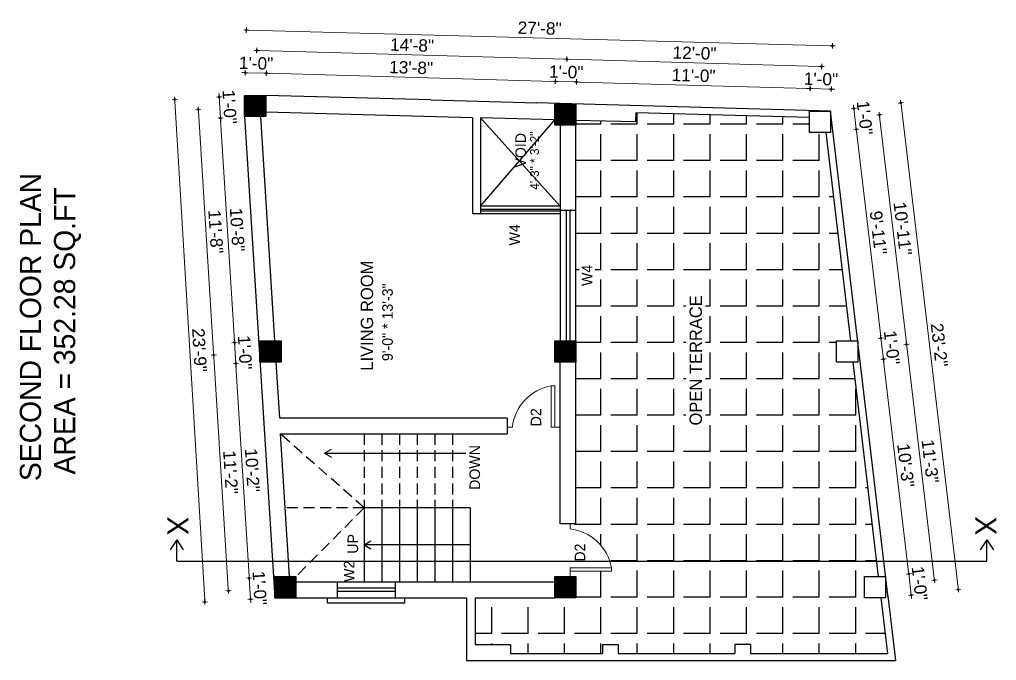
# Model space of a CAD drawing. Header units: inches. Extents: x 10143 to 33197, y -150 to 3760.
# Drawn here: x 25721 to 26275, y 2779 to 3142 of the extents above; entities that cross this region are included whole.
import ezdxf
from ezdxf.enums import TextEntityAlignment as Align

# ---------------------------------------------------------------- set-up
doc = ezdxf.new("R2010")
doc.units = ezdxf.units.IN
doc.header["$LTSCALE"] = 0.5
doc.header["$MEASUREMENT"] = 0
doc.header["$PDMODE"] = 66
doc.linetypes.add('DASHED2', pattern=[0.375, 0.25, -0.125])
for name, color, linetype, lineweight in [('0.13', 2, 'Continuous', 13), ('DW TEXT', 92, 'Continuous', 15), ('ELEVATION', 85, 'Continuous', 9), ('hatch', 9, 'Continuous', 0), ('Toilet', 7, 'Continuous', 25)]:
    doc.layers.add(name, color=color, linetype=linetype, lineweight=lineweight)
doc.styles.add('CEN', font='GOTHIC.TTF')
doc.styles.get("Standard").update_dxf_attribs({"font": 'arial.ttf'})
doc.dimstyles.new('S8', dxfattribs={"dimtxt": 5, "dimasz": 1, "dimexe": 6, "dimexo": 18, "dimgap": 1.9375, "dimtad": 1, "dimdec": 0, "dimzin": 3, "dimdsep": 46, "dimlunit": 4, "dimtxsty": 'Standard', "dimblk": 'dot 2', "dimcen": 12, "dimse1": 1, "dimse2": 1, "dimclrd": 1, "dimclre": 1, "dimclrt": 256, "dimadec": 0, "dimazin": 0, "dimtfac": 0.75, "dimtdec": 0, "dimtix": 1, "dimtmove": 1, "dimatfit": 3, "dimldrblk": 'DOT', "dimfxl": 1, "dimtolj": 1, "dimtzin": 0, "dimlwd": 9, "dimlwe": 9, "dimarcsym": 0})
pattern_1 = [(135, (27741.97862, -19852.14935), (-0.08838834765, -0.08838834765), [])]

# ---------------------------------------------------------------- blocks, each defined once
blk = doc.blocks.new('dot1')
at = {"layer": 'hatch'}
h = blk.add_hatch(color=256, dxfattribs=at)
edge = h.paths.add_edge_path()
edge.add_arc((0, 0), 1, 0, 360)
for p, q in [((3, 0), (-3, 0)), ((0, 3), (0, -3))]:
    blk.add_line(p, q, dxfattribs=at)
blk.add_circle((0, 0), 1, dxfattribs=at)
blk = doc.blocks.new('dot 2')
at = {"layer": 'hatch', "xscale": 0.5, "yscale": 0.5, "zscale": 0.5}
blk.add_blockref('dot1', (0, 0), dxfattribs=at)
blk = doc.blocks.new('*D1884')
at = {"layer": 'Defpoints', "color": 0, "transparency": 16777216}
for p in [(26212.06, 2826.37), (26225.18, 2827.92), (26213.48, 2814.37)]:
    blk.add_point(p, dxfattribs=at)
at = {"layer": 'Toilet', "color": 1, "lineweight": 9, "transparency": 16777216}
for p, q in [((26225.06, 2828.91), (26224.94, 2829.91)), ((26226.59, 2815.92), (26225.18, 2827.92)), ((26226.71, 2814.93), (26226.83, 2813.93))]:
    blk.add_line(p, q, dxfattribs=at)
for p, rotation in [((26225.18, 2827.92), 276.7273510482261), ((26226.59, 2815.92), 96.72735104822614)]:
    blk.add_blockref('dot 2', p, dxfattribs=dict(at, rotation=rotation))
at = {"layer": 'Toilet', "transparency": 16777216, "insert": (26231.36, 2822.57), "char_height": 7, "attachment_point": 5, "rotation": 276.7274}
blk.add_mtext('\\A1;1\'-0"', dxfattribs=at)
blk = doc.blocks.new('_Dot')
at = {"color": 0, "linetype": 'ByBlock', "lineweight": -2}
blk.add_line((-0.5, 0), (-1, 0), dxfattribs=at)
at = {"color": 0, "linetype": 'ByBlock', "const_width": 0.5}
blk.add_lwpolyline([(-0.25, 0, 1), (0.25, 0, 1)], format="xyb", close=True, dxfattribs=at)
blk = doc.blocks.new('*D1885')
at = {"layer": 'Defpoints', "color": 0, "transparency": 16777216}
for p in [(26196.3, 2947.99), (26210.81, 2949.71), (26212.06, 2826.37)]:
    blk.add_point(p, dxfattribs=at)
at = {"layer": 'Toilet', "color": 1, "lineweight": 9, "transparency": 16777216}
blk.add_line((26225.06, 2828.91), (26210.93, 2948.71), dxfattribs=at)
for p, rotation in [((26210.81, 2949.71), 96.72735104825152), ((26225.18, 2827.92), 276.7273510482515)]:
    blk.add_blockref('dot 2', p, dxfattribs=dict(at, rotation=rotation))
at = {"layer": 'Toilet', "transparency": 16777216, "insert": (26223.47, 2889.46), "char_height": 7, "attachment_point": 5, "rotation": 276.7274}
blk.add_mtext('\\A1;10\'-3"', dxfattribs=at)
blk = doc.blocks.new('*D1886')
at = {"layer": 'Defpoints', "color": 0, "transparency": 16777216}
for p in [(26196.3, 2959.99), (26209.41, 2961.54), (26196.3, 2947.99)]:
    blk.add_point(p, dxfattribs=at)
at = {"layer": 'Toilet', "color": 1, "lineweight": 9, "transparency": 16777216}
for p, q in [((26209.3, 2962.53), (26209.18, 2963.53)), ((26210.81, 2949.71), (26209.41, 2961.54)), ((26210.93, 2948.71), (26211.04, 2947.72))]:
    blk.add_line(p, q, dxfattribs=at)
for p, rotation in [((26209.41, 2961.54), 276.7273510482515), ((26210.81, 2949.71), 96.72735104825152)]:
    blk.add_blockref('dot 2', p, dxfattribs=dict(at, rotation=rotation))
at = {"layer": 'Toilet', "transparency": 16777216, "insert": (26215.59, 2956.27), "char_height": 7, "attachment_point": 5, "rotation": 276.7274}
blk.add_mtext('\\A1;1\'-0"', dxfattribs=at)
blk = doc.blocks.new('*D1887')
at = {"layer": 'Defpoints', "color": 0, "transparency": 16777216}
for p in [(26180.93, 3078.27), (26195.44, 3079.98), (26196.3, 2959.99)]:
    blk.add_point(p, dxfattribs=at)
at = {"layer": 'Toilet', "color": 1, "lineweight": 9, "transparency": 16777216}
blk.add_line((26209.3, 2962.53), (26195.56, 3078.99), dxfattribs=at)
for p, rotation in [((26195.44, 3079.98), 96.72735104825152), ((26209.41, 2961.54), 276.7273510482515)]:
    blk.add_blockref('dot 2', p, dxfattribs=dict(at, rotation=rotation))
at = {"layer": 'Toilet', "transparency": 16777216, "insert": (26207.9, 3021.41), "char_height": 7, "attachment_point": 5, "rotation": 276.7274}
blk.add_mtext('\\A1;9\'-11"', dxfattribs=at)
blk = doc.blocks.new('*D1888')
at = {"layer": 'Defpoints', "color": 0, "transparency": 16777216}
for p in [(26180.93, 3090.27), (26194.05, 3091.82), (26180.93, 3078.27)]:
    blk.add_point(p, dxfattribs=at)
at = {"layer": 'Toilet', "color": 1, "lineweight": 9, "transparency": 16777216}
for p, q in [((26193.93, 3092.81), (26193.81, 3093.81)), ((26195.44, 3079.98), (26194.05, 3091.82)), ((26195.56, 3078.99), (26195.68, 3078))]:
    blk.add_line(p, q, dxfattribs=at)
for p, rotation in [((26194.05, 3091.82), 276.7273510482515), ((26195.44, 3079.98), 96.72735104825152)]:
    blk.add_blockref('dot 2', p, dxfattribs=dict(at, rotation=rotation))
at = {"layer": 'Toilet', "transparency": 16777216, "insert": (26200.22, 3086.55), "char_height": 7, "attachment_point": 5, "rotation": 276.7274}
blk.add_mtext('\\A1;1\'-0"', dxfattribs=at)
blk = doc.blocks.new('*D1889')
at = {"layer": 'Defpoints', "color": 0, "transparency": 16777216}
for p in [(26174.93, 3084.27), (26223.94, 2957.96), (26190.3, 2953.99)]:
    blk.add_point(p, dxfattribs=at)
at = {"layer": 'Toilet', "color": 1, "lineweight": 9, "transparency": 16777216}
blk.add_line((26208.69, 3087.25), (26223.83, 2958.96), dxfattribs=at)
for p, rotation in [((26208.58, 3088.24), 96.72735104822675), ((26223.94, 2957.96), 276.7273510482268)]:
    blk.add_blockref('dot 2', p, dxfattribs=dict(at, rotation=rotation))
at = {"layer": 'Toilet', "transparency": 16777216, "insert": (26221.73, 3023.75), "char_height": 7, "attachment_point": 5, "rotation": 276.7274}
blk.add_mtext('\\A1;10\'-11"', dxfattribs=at)
blk = doc.blocks.new('*D1890')
at = {"layer": 'Defpoints', "color": 0, "transparency": 16777216}
for p in [(26190.3, 2953.99), (26239.7, 2824.34), (26206.06, 2820.37)]:
    blk.add_point(p, dxfattribs=at)
at = {"layer": 'Toilet', "color": 1, "lineweight": 9, "transparency": 16777216}
blk.add_line((26224.06, 2956.97), (26239.59, 2825.33), dxfattribs=at)
for p, rotation in [((26223.94, 2957.96), 96.72735104825156), ((26239.7, 2824.34), 276.7273510482516)]:
    blk.add_blockref('dot 2', p, dxfattribs=dict(at, rotation=rotation))
at = {"layer": 'Toilet', "transparency": 16777216, "insert": (26237.3, 2891.8), "char_height": 7, "attachment_point": 5, "rotation": 276.7274}
blk.add_mtext('\\A1;11\'-3"', dxfattribs=at)
blk = doc.blocks.new('*D1891')
at = {"layer": 'Defpoints', "color": 0, "transparency": 16777216}
for p in [(26220.73, 3094.97), (26180.93, 3090.27), (26213.48, 2814.37)]:
    blk.add_point(p, dxfattribs=at)
at = {"layer": 'Toilet', "color": 1, "lineweight": 9, "transparency": 16777216}
blk.add_line((26253.16, 2820.06), (26220.85, 3093.97), dxfattribs=at)
for p, rotation in [((26220.73, 3094.97), 96.72735104822614), ((26253.27, 2819.07), 276.7273510482261)]:
    blk.add_blockref('dot 2', p, dxfattribs=dict(at, rotation=rotation))
at = {"layer": 'Toilet', "transparency": 16777216, "insert": (26242.48, 2957.66), "char_height": 7, "attachment_point": 5, "rotation": 276.7274}
blk.add_mtext('\\A1;23\'-2"', dxfattribs=at)
blk = doc.blocks.new('*D1892')
at = {"layer": 'Defpoints', "color": 0, "transparency": 16777216}
for p in [(26031.45, 3119.7), (26030.57, 3088.32), (26174.93, 3084.27)]:
    blk.add_point(p, dxfattribs=at)
at = {"layer": 'Toilet', "color": 1, "lineweight": 9, "transparency": 16777216}
blk.add_line((26174.81, 3115.68), (26032.45, 3119.67), dxfattribs=at)
for p, rotation in [((26031.45, 3119.7), 178.3940478382747), ((26175.81, 3115.65), 358.3940478382747)]:
    blk.add_blockref('dot 2', p, dxfattribs=dict(at, rotation=rotation))
at = {"layer": 'Toilet', "transparency": 16777216, "insert": (26103.79, 3123.19), "char_height": 7, "attachment_point": 5, "rotation": 358.394}
blk.add_mtext('\\A1;12\'-0"', dxfattribs=at)
blk = doc.blocks.new('*D1893')
at = {"layer": 'Defpoints', "color": 0, "transparency": 16777216}
for p in [(25855.72, 3124.63), (25854.84, 3093.25), (26030.57, 3088.32)]:
    blk.add_point(p, dxfattribs=at)
at = {"layer": 'Toilet', "color": 1, "lineweight": 9, "transparency": 16777216}
blk.add_line((26030.45, 3119.73), (25856.72, 3124.6), dxfattribs=at)
for p, rotation in [((25855.72, 3124.63), 178.3940478382136), ((26031.45, 3119.7), 358.3940478382136)]:
    blk.add_blockref('dot 2', p, dxfattribs=dict(at, rotation=rotation))
at = {"layer": 'Toilet', "transparency": 16777216, "insert": (25943.74, 3127.67), "char_height": 7, "attachment_point": 5, "rotation": 358.394}
blk.add_mtext('\\A1;14\'-8"', dxfattribs=at)
blk = doc.blocks.new('*D1810')
at = {"layer": 'Defpoints', "color": 0, "transparency": 16777216}
for p in [(26169.28, 3103.12), (26168.93, 3090.61), (26180.93, 3090.27)]:
    blk.add_point(p, dxfattribs=at)
at = {"layer": 'Toilet', "color": 1, "lineweight": 9, "transparency": 16777216}
for p, q in [((26168.28, 3103.15), (26167.28, 3103.18)), ((26181.28, 3102.78), (26169.28, 3103.12)), ((26182.28, 3102.75), (26183.28, 3102.73))]:
    blk.add_line(p, q, dxfattribs=at)
for p, rotation in [((26169.28, 3103.12), 358.3940478382726), ((26181.28, 3102.78), 178.3940478382726)]:
    blk.add_blockref('dot 2', p, dxfattribs=dict(at, rotation=rotation))
at = {"layer": 'Toilet', "transparency": 16777216, "insert": (26175.44, 3108.46), "char_height": 7, "attachment_point": 5, "rotation": 358.394}
blk.add_mtext('\\A1;1\'-0"', dxfattribs=at)
blk = doc.blocks.new('*D1894')
at = {"layer": 'Defpoints', "color": 0, "transparency": 16777216}
for p in [(26036.92, 3106.83), (26036.57, 3094.32), (26168.93, 3090.61)]:
    blk.add_point(p, dxfattribs=at)
at = {"layer": 'Toilet', "color": 1, "lineweight": 9, "transparency": 16777216}
blk.add_line((26168.28, 3103.15), (26037.92, 3106.8), dxfattribs=at)
for p, rotation in [((26036.92, 3106.83), 178.3940478382136), ((26169.28, 3103.12), 358.3940478382136)]:
    blk.add_blockref('dot 2', p, dxfattribs=dict(at, rotation=rotation))
at = {"layer": 'Toilet', "transparency": 16777216, "insert": (26103.26, 3110.48), "char_height": 7, "attachment_point": 5, "rotation": 358.394}
blk.add_mtext('\\A1;11\'-0"', dxfattribs=at)
blk = doc.blocks.new('*D1895')
at = {"layer": 'Defpoints', "color": 0, "transparency": 16777216}
for p in [(26024.93, 3107.17), (26024.57, 3094.32), (26036.57, 3094.32)]:
    blk.add_point(p, dxfattribs=at)
at = {"layer": 'Toilet', "color": 1, "lineweight": 9, "transparency": 16777216}
for p, q in [((26023.93, 3107.19), (26022.93, 3107.22)), ((26036.92, 3106.83), (26024.93, 3107.17)), ((26037.92, 3106.8), (26038.92, 3106.77))]:
    blk.add_line(p, q, dxfattribs=at)
for p, rotation in [((26024.93, 3107.17), 358.3940478382136), ((26036.92, 3106.83), 178.3940478382136)]:
    blk.add_blockref('dot 2', p, dxfattribs=dict(at, rotation=rotation))
at = {"layer": 'Toilet', "transparency": 16777216, "insert": (26031.08, 3112.51), "char_height": 7, "attachment_point": 5, "rotation": 358.394}
blk.add_mtext('\\A1;1\'-0"', dxfattribs=at)
blk = doc.blocks.new('*D1896')
at = {"layer": 'Defpoints', "color": 0, "transparency": 16777216}
for p in [(25861.19, 3111.76), (25860.84, 3099.25), (26024.57, 3094.32)]:
    blk.add_point(p, dxfattribs=at)
at = {"layer": 'Toilet', "color": 1, "lineweight": 9, "transparency": 16777216}
blk.add_line((26023.93, 3107.19), (25862.19, 3111.73), dxfattribs=at)
for p, rotation in [((25861.19, 3111.76), 178.3940478382136), ((26024.93, 3107.17), 358.3940478382136)]:
    blk.add_blockref('dot 2', p, dxfattribs=dict(at, rotation=rotation))
at = {"layer": 'Toilet', "transparency": 16777216, "insert": (25943.21, 3114.97), "char_height": 7, "attachment_point": 5, "rotation": 358.394}
blk.add_mtext('\\A1;13\'-8"', dxfattribs=at)
blk = doc.blocks.new('*D1897')
at = {"layer": 'Defpoints', "color": 0, "transparency": 16777216}
for p in [(25849.2, 3112.09), (25848.84, 3099.25), (25860.84, 3099.25)]:
    blk.add_point(p, dxfattribs=at)
at = {"layer": 'Toilet', "color": 1, "lineweight": 9, "transparency": 16777216}
for p, q in [((25848.2, 3112.12), (25847.2, 3112.15)), ((25861.19, 3111.76), (25849.2, 3112.09)), ((25862.19, 3111.73), (25863.19, 3111.7))]:
    blk.add_line(p, q, dxfattribs=at)
for p, rotation in [((25849.2, 3112.09), 358.3940478382136), ((25861.19, 3111.76), 178.3940478382136)]:
    blk.add_blockref('dot 2', p, dxfattribs=dict(at, rotation=rotation))
at = {"layer": 'Toilet', "transparency": 16777216, "insert": (25855.35, 3117.43), "char_height": 7, "attachment_point": 5, "rotation": 358.394}
blk.add_mtext('\\A1;1\'-0"', dxfattribs=at)
blk = doc.blocks.new('*D1898')
at = {"layer": 'Defpoints', "color": 0, "transparency": 16777216}
for p in [(25849.84, 3136.27), (25848.84, 3099.25), (26180.93, 3090.27)]:
    blk.add_point(p, dxfattribs=at)
at = {"layer": 'Toilet', "color": 1, "lineweight": 9, "transparency": 16777216}
blk.add_line((26180.93, 3127.32), (25850.84, 3136.24), dxfattribs=at)
for p, rotation in [((25849.84, 3136.27), 178.452048590756), ((26181.93, 3127.29), 358.452048590756)]:
    blk.add_blockref('dot 2', p, dxfattribs=dict(at, rotation=rotation))
at = {"layer": 'Toilet', "transparency": 16777216, "insert": (26016.03, 3137.29), "char_height": 7, "attachment_point": 5, "rotation": 358.452}
blk.add_mtext('\\A1;27\'-8"', dxfattribs=at)
blk = doc.blocks.new('*D1899')
at = {"layer": 'Defpoints', "color": 0, "transparency": 16777216}
for p in [(25851.49, 2825.52), (25865.14, 2826.37), (25865.89, 2814.37)]:
    blk.add_point(p, dxfattribs=at)
at = {"layer": 'Toilet', "color": 1, "lineweight": 9, "transparency": 16777216}
for p, q in [((25851.43, 2826.52), (25851.36, 2827.52)), ((25852.24, 2813.52), (25851.49, 2825.52)), ((25852.3, 2812.52), (25852.36, 2811.52))]:
    blk.add_line(p, q, dxfattribs=at)
for p, rotation in [((25851.49, 2825.52), 273.5758276059187), ((25852.24, 2813.52), 93.57582760591872)]:
    blk.add_blockref('dot 2', p, dxfattribs=dict(at, rotation=rotation))
at = {"layer": 'Toilet', "transparency": 16777216, "insert": (25857.36, 2819.86), "char_height": 7, "attachment_point": 5, "rotation": 273.5758}
blk.add_mtext('\\A1;1\'-0"', dxfattribs=at)
blk = doc.blocks.new('*D1900')
at = {"layer": 'Defpoints', "color": 0, "transparency": 16777216}
for p in [(25843.89, 2947.14), (25857.54, 2947.99), (25865.14, 2826.37)]:
    blk.add_point(p, dxfattribs=at)
at = {"layer": 'Toilet', "color": 1, "lineweight": 9, "transparency": 16777216}
blk.add_line((25851.43, 2826.52), (25843.95, 2946.14), dxfattribs=at)
for p, rotation in [((25843.89, 2947.14), 93.57582760592214), ((25851.49, 2825.52), 273.5758276059221)]:
    blk.add_blockref('dot 2', p, dxfattribs=dict(at, rotation=rotation))
at = {"layer": 'Toilet', "transparency": 16777216, "insert": (25853.19, 2886.67), "char_height": 7, "attachment_point": 5, "rotation": 273.5758}
blk.add_mtext('\\A1;10\'-2"', dxfattribs=at)
blk = doc.blocks.new('*D1901')
at = {"layer": 'Defpoints', "color": 0, "transparency": 16777216}
for p in [(25843.14, 2959.1), (25857.54, 2959.99), (25857.54, 2947.99)]:
    blk.add_point(p, dxfattribs=at)
at = {"layer": 'Toilet', "color": 1, "lineweight": 9, "transparency": 16777216}
for p, q in [((25843.08, 2960.09), (25843.02, 2961.09)), ((25843.89, 2947.14), (25843.14, 2959.1)), ((25843.95, 2946.14), (25844.01, 2945.15))]:
    blk.add_line(p, q, dxfattribs=at)
for p, rotation in [((25843.14, 2959.1), 273.5758276059221), ((25843.89, 2947.14), 93.57582760592214)]:
    blk.add_blockref('dot 2', p, dxfattribs=dict(at, rotation=rotation))
at = {"layer": 'Toilet', "transparency": 16777216, "insert": (25849.02, 2953.46), "char_height": 7, "attachment_point": 5, "rotation": 273.5758}
blk.add_mtext('\\A1;1\'-0"', dxfattribs=at)
blk = doc.blocks.new('*D1902')
at = {"layer": 'Defpoints', "color": 0, "transparency": 16777216}
for p in [(25835.19, 3086.39), (25848.84, 3087.25), (25857.54, 2959.99)]:
    blk.add_point(p, dxfattribs=at)
at = {"layer": 'Toilet', "color": 1, "lineweight": 9, "transparency": 16777216}
blk.add_line((25843.08, 2960.09), (25835.25, 3085.4), dxfattribs=at)
for p, rotation in [((25835.19, 3086.39), 93.57582760592214), ((25843.14, 2959.1), 273.5758276059221)]:
    blk.add_blockref('dot 2', p, dxfattribs=dict(at, rotation=rotation))
at = {"layer": 'Toilet', "transparency": 16777216, "insert": (25844.66, 3023.09), "char_height": 7, "attachment_point": 5, "rotation": 273.5758}
blk.add_mtext('\\A1;10\'-8"', dxfattribs=at)
blk = doc.blocks.new('*D1903')
at = {"layer": 'Defpoints', "color": 0, "transparency": 16777216}
for p in [(25834.44, 3098.35), (25848.84, 3099.25), (25848.84, 3087.25)]:
    blk.add_point(p, dxfattribs=at)
at = {"layer": 'Toilet', "color": 1, "lineweight": 9, "transparency": 16777216}
for p, q in [((25834.38, 3099.35), (25834.31, 3100.34)), ((25835.19, 3086.39), (25834.44, 3098.35)), ((25835.25, 3085.4), (25835.31, 3084.4))]:
    blk.add_line(p, q, dxfattribs=at)
for p, rotation in [((25834.44, 3098.35), 273.5758276059221), ((25835.19, 3086.39), 93.57582760592214)]:
    blk.add_blockref('dot 2', p, dxfattribs=dict(at, rotation=rotation))
at = {"layer": 'Toilet', "transparency": 16777216, "insert": (25840.31, 3092.72), "char_height": 7, "attachment_point": 5, "rotation": 273.5758}
blk.add_mtext('\\A1;1\'-0"', dxfattribs=at)
blk = doc.blocks.new('*D1904')
at = {"layer": 'Defpoints', "color": 0, "transparency": 16777216}
for p in [(25854.84, 3093.25), (25831.33, 2951.98), (25863.54, 2953.99)]:
    blk.add_point(p, dxfattribs=at)
at = {"layer": 'Toilet', "color": 1, "lineweight": 9, "transparency": 16777216}
blk.add_line((25822.69, 3090.24), (25831.26, 2952.98), dxfattribs=at)
for p, rotation in [((25822.62, 3091.23), 93.57584364637044), ((25831.33, 2951.98), 273.5758436463705)]:
    blk.add_blockref('dot 2', p, dxfattribs=dict(at, rotation=rotation))
at = {"layer": 'Toilet', "transparency": 16777216, "insert": (25832.48, 3021.95), "char_height": 7, "attachment_point": 5, "rotation": 273.5758}
blk.add_mtext('\\A1;11\'-8"', dxfattribs=at)
blk = doc.blocks.new('*D1905')
at = {"layer": 'Defpoints', "color": 0, "transparency": 16777216}
for p in [(25863.54, 2953.99), (25839.68, 2818.36), (25871.89, 2820.37)]:
    blk.add_point(p, dxfattribs=at)
at = {"layer": 'Toilet', "color": 1, "lineweight": 9, "transparency": 16777216}
blk.add_line((25831.39, 2950.98), (25839.61, 2819.36), dxfattribs=at)
for p, rotation in [((25831.33, 2951.98), 93.57584364625349), ((25839.68, 2818.36), 273.5758436462535)]:
    blk.add_blockref('dot 2', p, dxfattribs=dict(at, rotation=rotation))
at = {"layer": 'Toilet', "transparency": 16777216, "insert": (25840.94, 2885.51), "char_height": 7, "attachment_point": 5, "rotation": 273.5758}
blk.add_mtext('\\A1;11\'-2"', dxfattribs=at)
blk = doc.blocks.new('*D1906')
at = {"layer": 'Defpoints', "color": 0, "transparency": 16777216}
for p in [(25848.84, 3099.25), (25865.89, 2814.37), (25826.28, 2812)]:
    blk.add_point(p, dxfattribs=at)
at = {"layer": 'Toilet', "color": 1, "lineweight": 9, "transparency": 16777216}
blk.add_line((25809.29, 3095.88), (25826.22, 2813), dxfattribs=at)
for p, rotation in [((25809.23, 3096.88), 93.425574687815), ((25826.28, 2812), 273.425574687815)]:
    blk.add_blockref('dot 2', p, dxfattribs=dict(at, rotation=rotation))
at = {"layer": 'Toilet', "transparency": 16777216, "insert": (25823.26, 2954.77), "char_height": 7, "attachment_point": 5, "rotation": 273.4256}
blk.add_mtext('\\A1;23\'-9"', dxfattribs=at)

msp = doc.modelspace()

# ---------------------------------------------------------------- hatches: boundary and pattern name
at = {"layer": 'Toilet'}
h = msp.add_hatch(dxfattribs=at)
h.set_pattern_fill('ANSI31', color=256, angle=180)
h.set_pattern_definition([(225, (29598.20586, 3073.22204), (0.0883883476, -0.0883883476), [])])
h.paths.add_polyline_path([(25848.84, 3099.25), (25848.84, 3087.25), (25848.84, 3087.25), (25860.84, 3087.25), (25860.84, 3099.25)])
h = msp.add_hatch(dxfattribs=at)
h.set_pattern_fill('ANGLE', color=256, scale=75, angle=90)
h.set_pattern_definition([(90, (27741.979, -19852.15), (-20.625, 6e-15), [15, -5.625]), (180, (27741.979, -19852.15), (-8e-15, -20.625), [15, -5.625])])
edge = h.paths.add_edge_path()
edge.add_line((26036.57, 3085.05), (26036.57, 3082.32))
edge.add_line((26036.57, 3082.32), (26036.57, 2959.99))
edge.add_line((26036.57, 2959.99), (26036.57, 2947.99))
edge.add_line((26036.57, 2947.99), (26036.57, 2856.37))
edge.add_line((26036.57, 2856.37), (26033.31, 2856.37))
edge.add_line((26033.31, 2856.37), (26033.31, 2853.37))
edge.add_arc((26030.25, 2826.64), 26.9, 378.3826, 443.4705, ccw=False)
edge.add_line((26055.78, 2835.13), (26207, 2835.13))
edge.add_line((26207, 2835.13), (26193.69, 2947.99))
edge.add_line((26193.69, 2947.99), (26184.3, 2947.99))
edge.add_line((26184.3, 2947.99), (26184.3, 2959.99))
edge.add_line((26184.3, 2959.99), (26192.27, 2959.99))
edge.add_line((26192.27, 2959.99), (26178.32, 3078.27))
edge.add_line((26178.32, 3078.27), (26168.93, 3078.27))
edge.add_line((26168.93, 3078.27), (26168.93, 3081.6))
edge.add_line((26168.93, 3081.6), (26168.93, 3086.61))
edge.add_line((26168.93, 3086.61), (26070.71, 3089.36))
edge.add_line((26070.71, 3089.36), (26070.56, 3084.17))
edge.add_line((26070.56, 3084.17), (26036.57, 3085.05))
edge = h.paths.add_edge_path()
edge.add_arc((26030.25, 2826.64), 26.9, 370.1231, 378.3826, ccw=False)
edge.add_line((26056.74, 2831.37), (26056.74, 2829.37))
edge.add_line((26056.74, 2829.37), (26033.31, 2829.37))
edge.add_line((26033.31, 2829.37), (26033.31, 2826.37))
edge.add_line((26033.31, 2826.37), (26036.57, 2826.37))
edge.add_line((26036.57, 2826.37), (26036.57, 2814.37))
edge.add_line((26036.57, 2814.37), (26024.57, 2814.37))
edge.add_line((26024.57, 2814.37), (25979.57, 2814.37))
edge.add_line((25979.57, 2814.37), (25979.57, 2787.81))
edge.add_line((25979.57, 2787.81), (25999.57, 2787.81))
edge.add_line((25999.57, 2787.81), (25999.57, 2782.81))
edge.add_line((25999.57, 2782.81), (26051.57, 2782.81))
edge.add_line((26051.57, 2782.81), (26051.57, 2787.81))
edge.add_line((26051.57, 2787.81), (26060.57, 2787.81))
edge.add_line((26060.57, 2787.81), (26060.57, 2782.81))
edge.add_line((26060.57, 2782.81), (26126.57, 2782.81))
edge.add_line((26126.57, 2782.81), (26126.57, 2787.81))
edge.add_line((26126.57, 2787.81), (26135.57, 2787.81))
edge.add_line((26135.57, 2787.81), (26135.57, 2782.81))
edge.add_line((26135.57, 2782.81), (26213.17, 2782.81))
edge.add_line((26213.17, 2782.81), (26209.48, 2814.37))
edge.add_line((26209.48, 2814.37), (26200.06, 2814.37))
edge.add_line((26200.06, 2814.37), (26200.06, 2826.37))
edge.add_line((26200.06, 2826.37), (26208.03, 2826.37))
edge.add_line((26208.03, 2826.37), (26207, 2835.13))
edge.add_line((26207, 2835.13), (26055.78, 2835.13))
h.paths.add_polyline_path([(26047.43, 2989.33), (26047.43, 3004.98), (26038.43, 3004.98), (26038.43, 2989.33)], flags=16)
h.paths.add_polyline_path([(26109.99, 2911.67), (26109.99, 2986.28), (26098.96, 2986.28), (26098.96, 2911.67)], flags=16)
h = msp.add_hatch(dxfattribs=at)
h.set_pattern_fill('ANSI31', color=256, angle=90)
h.set_pattern_definition(pattern_1)
h.paths.add_polyline_path([(26036.57, 3082.32), (26036.57, 3094.32), (26024.57, 3094.32), (26024.57, 3082.32)])
h = msp.add_hatch(dxfattribs=at)
h.set_pattern_fill('ANSI31', color=256, angle=90)
h.set_pattern_definition(pattern_1)
h.paths.add_polyline_path([(25857.54, 2947.99), (25869.54, 2947.99), (25869.54, 2959.99), (25857.54, 2959.99)])
h = msp.add_hatch(dxfattribs=at)
h.set_pattern_fill('ANSI31', color=256, angle=90)
h.set_pattern_definition(pattern_1)
h.paths.add_polyline_path([(26036.57, 2947.99), (26036.57, 2959.99), (26024.57, 2959.99), (26024.57, 2947.99)])
h = msp.add_hatch(dxfattribs=at)
h.set_pattern_fill('ANSI31', color=256, angle=90)
h.set_pattern_definition(pattern_1)
h.paths.add_polyline_path([(25865.89, 2814.37), (25877.89, 2814.37), (25877.89, 2826.37), (25865.89, 2826.37)])
h = msp.add_hatch(dxfattribs=at)
h.set_pattern_fill('ANSI31', color=256, angle=90)
h.set_pattern_definition(pattern_1)
h.paths.add_polyline_path([(26036.57, 2814.37), (26036.57, 2826.37), (26024.57, 2826.37), (26024.57, 2814.37)])

# ---------------------------------------------------------------- linework, layer by layer
at = {"layer": '0.13', "color": 0, "ltscale": 0.5}
for p, q in [((25997.57, 2913.87), (25997.57, 2909.87)), ((26027.57, 2913.87), (26027.57, 2909.87)), ((26036.07, 2856.37), (26032.07, 2856.37)), ((26036.07, 2826.37), (26032.07, 2826.37))]:
    msp.add_line(p, q, dxfattribs=at)
at = {"layer": 'ELEVATION', "color": 146, "ltscale": 0.25, "true_color": 0x105689}
for p, q in [((26024.57, 2934.54), (26022.57, 2934.54)), ((26022.57, 2934.54), (26022.57, 2911.12)), ((26024.57, 2911.12), (26024.57, 2934.54)), ((26000.57, 2911.12), (25997.57, 2911.12)), ((26022.57, 2911.12), (26024.57, 2911.12)), ((26027.57, 2911.12), (26024.57, 2911.12)), ((26033.31, 2853.37), (26033.31, 2856.37)), ((26056.74, 2831.37), (26033.31, 2831.37)), ((26033.31, 2831.37), (26033.31, 2829.37)), ((26033.31, 2826.37), (26033.31, 2829.37)), ((26033.31, 2829.37), (26056.74, 2829.37)), ((26056.74, 2829.37), (26056.74, 2831.37))]:
    msp.add_line(p, q, dxfattribs=at)
for centre, start, end in [((26027.3, 2908.06), 100.1231, 173.4705), ((26030.25, 2826.64), 10.1231, 83.4705)]:
    msp.add_arc(centre, 26.9, start, end, dxfattribs=at)
at = {"layer": 'Toilet'}
for p, q in [((25954.29, 3096.63), (25860.84, 3099.25)), ((25954.29, 3096.63), (26014.29, 3094.95)), ((26180.93, 3090.27), (26014.29, 3094.95)), ((26015.57, 3094.91), (26015.57, 3094.91)), ((25978.07, 3086.58), (25860.84, 3089.64)), ((26070.56, 3084.17), (26070.71, 3089.36)), ((26168.93, 3086.61), (26070.71, 3089.36)), ((26168.93, 3081.6), (26168.93, 3090.61)), ((26213.48, 2814.37), (26180.93, 3090.27)), ((25848.84, 3087.25), (25865.89, 2814.37)), ((25857.85, 3087.25), (25865.81, 2959.99)), ((25978.07, 3086.58), (25978.07, 3031.99)), ((26024.57, 3085.37), (25982.57, 3086.46)), ((25982.57, 3086.46), (25982.57, 3036.49)), ((25982.57, 3086.46), (26027.57, 3036.49)), ((25982.57, 3036.49), (26024.57, 3085.37)), ((26070.56, 3084.17), (26036.57, 3085.05)), ((26027.57, 3082.32), (26027.57, 3036.49)), ((26036.57, 2959.99), (26036.57, 3082.32)), ((26192.27, 2959.99), (26178.32, 3078.27)), ((26027.57, 3036.49), (25982.57, 3036.49)), ((25982.57, 3036.49), (25982.57, 3031.99)), ((25982.57, 3034.74), (26027.57, 3034.74)), ((25982.57, 3033.74), (26027.57, 3033.74)), ((26027.57, 3036.49), (26027.57, 2959.99)), ((26036.57, 3033.99), (26027.57, 3033.99)), ((26031.07, 3033.99), (26031.07, 2959.99)), ((26033.07, 3033.99), (26033.07, 2959.99)), ((26027.57, 3031.99), (25978.07, 3031.99)), ((25866.56, 2947.99), (25868.53, 2916.37)), ((26027.57, 2856.37), (26027.57, 2947.99)), ((26036.57, 2856.37), (26036.57, 2947.99)), ((26208.03, 2826.37), (26193.69, 2947.99)), ((25868.53, 2916.37), (25997.57, 2916.37)), ((25997.57, 2916.37), (25997.57, 2907.37)), ((25869.09, 2907.37), (25874.16, 2826.37)), ((25869.09, 2907.37), (25997.57, 2907.37)), ((25894.15, 2896.37), (25898.03, 2898.63)), ((25894.15, 2896.37), (25974.18, 2896.37)), ((25894.15, 2896.37), (25898.03, 2894.11)), ((25976.57, 2865.37), (25916.57, 2865.37)), ((25916.57, 2865.37), (25916.57, 2823.37)), ((25926.57, 2865.37), (25926.57, 2823.37)), ((25936.57, 2865.37), (25936.57, 2823.37)), ((25946.57, 2865.37), (25946.57, 2823.37)), ((25956.57, 2865.37), (25956.57, 2823.37)), ((25966.57, 2865.37), (25966.57, 2823.37)), ((25976.57, 2865.37), (25976.57, 2823.37)), ((26036.57, 2856.37), (26027.57, 2856.37)), ((25810.4, 2847.13), (25806.7, 2841.46)), ((25810.4, 2835.13), (25810.4, 2847.13)), ((25810.4, 2847.13), (25814.1, 2841.46)), ((25916.57, 2844.37), (25920.46, 2846.63)), ((26269.44, 2847.13), (26265.74, 2841.46)), ((26269.44, 2835.13), (26269.44, 2847.13)), ((26269.44, 2847.13), (26273.14, 2841.46)), ((25976.57, 2844.37), (25916.57, 2844.37)), ((25916.57, 2844.37), (25920.46, 2842.11)), ((25810.4, 2835.13), (26269.44, 2835.13)), ((25865.89, 2826.37), (25865.14, 2826.37)), ((25877.89, 2823.37), (26024.57, 2823.37)), ((25901.39, 2814.37), (25901.39, 2823.37)), ((25934.07, 2823.37), (25934.07, 2814.37)), ((25934.07, 2819.87), (25901.39, 2819.87)), ((25934.07, 2817.87), (25901.39, 2817.87)), ((25865.89, 2814.37), (25974.57, 2814.37)), ((25895.89, 2811.37), (25895.89, 2814.37)), ((25939.57, 2811.37), (25939.57, 2814.37)), ((25974.57, 2814.37), (25974.57, 2778.81)), ((25979.57, 2814.37), (26024.57, 2814.37)), ((25979.57, 2814.37), (25979.57, 2787.81)), ((26209.45, 2814.37), (26213.17, 2782.81)), ((26213.35, 2815.43), (26217.67, 2778.81)), ((25939.57, 2811.37), (25895.89, 2811.37)), ((25979.57, 2787.81), (25999.57, 2787.81)), ((25999.57, 2787.81), (25999.57, 2782.81)), ((26051.57, 2787.81), (26051.57, 2782.81)), ((26051.57, 2787.81), (26060.57, 2787.81)), ((26060.57, 2787.81), (26060.57, 2782.81)), ((26126.57, 2787.81), (26126.57, 2782.81)), ((26126.57, 2787.81), (26126.57, 2782.81)), ((26135.57, 2787.81), (26126.57, 2787.81)), ((26135.57, 2787.81), (26135.57, 2782.81)), ((25999.57, 2782.81), (26051.57, 2782.81)), ((26060.57, 2782.81), (26126.57, 2782.81)), ((26135.57, 2782.81), (26213.17, 2782.81)), ((25974.57, 2778.81), (26217.67, 2778.81))]:
    msp.add_line(p, q, dxfattribs=at)
at = {"layer": 'Toilet', "linetype": 'DASHED2', "ltscale": 50}
for p, q in [((25916.57, 2865.37), (25869.09, 2907.37)), ((25916.57, 2907.37), (25916.57, 2865.37)), ((25926.57, 2907.37), (25926.57, 2865.37)), ((25936.57, 2907.37), (25936.57, 2865.37)), ((25946.57, 2907.37), (25946.57, 2865.37)), ((25956.57, 2907.37), (25956.57, 2865.37)), ((25966.57, 2907.37), (25966.57, 2865.37)), ((25916.57, 2865.37), (25871.72, 2865.37)), ((25916.57, 2865.37), (25877.89, 2826.37))]:
    msp.add_line(p, q, dxfattribs=at)
at = {"layer": 'Toilet'}
for points in [[(25860.84, 3087.25), (25848.84, 3087.25), (25848.84, 3099.25), (25860.84, 3099.25)], [(26036.57, 3082.32), (26024.57, 3082.32), (26024.57, 3094.32), (26036.57, 3094.32)], [(26180.93, 3078.27), (26168.93, 3078.27), (26168.93, 3090.27), (26180.93, 3090.27)], [(25869.54, 2947.99), (25857.54, 2947.99), (25857.54, 2959.99), (25869.54, 2959.99)], [(26036.57, 2947.99), (26024.57, 2947.99), (26024.57, 2959.99), (26036.57, 2959.99)], [(26196.3, 2947.99), (26184.3, 2947.99), (26184.3, 2959.99), (26196.3, 2959.99)], [(25877.89, 2814.37), (25865.89, 2814.37), (25865.89, 2826.37), (25877.89, 2826.37)], [(26036.57, 2814.37), (26024.57, 2814.37), (26024.57, 2826.37), (26036.57, 2826.37)], [(26212.06, 2814.37), (26200.06, 2814.37), (26200.06, 2826.37), (26212.06, 2826.37)]]:
    msp.add_lwpolyline(points, close=True, dxfattribs=at)

# ---------------------------------------------------------------- texts
at = {"layer": 'DW TEXT', "ltscale": 0.13, "style": 'CEN'}
for s, height, rotation, p in [('4\'-3" * 3\'-2"', 5, 90, (26013.11, 3062.22)), ('VOID', 6, 90, (26005.26, 3068.1)), ('SECOND FLOOR PLAN', 12, 90, (25727.49, 2967.9)), ('AREA = 352.28 SQ.FT ', 12, 90, (25746.84, 2967.9)), ('W4', 6, 90, (26001.81, 3020.16)), ('LIVING ROOM ', 7, 90, (25918.16, 2975.6)), ('W4', 6, 90, (26042.93, 2997.16)), ('9\'-0" * 13\'-3"', 6, 90, (25929.82, 2970.58)), ('OPEN TERRACE', 7, 90, (26104.47, 2948.97)), ('D2', 6, 90, (26013.96, 2916.69)), ('DOWN', 6, 90, (25979.26, 2888.23)), ('X', 12, 270, (25810.97, 2855.17)), ('X', 12, 270, (26268.88, 2855.17)), ('UP', 6, 90, (25910.15, 2844.95)), ('D2', 6, 90, (26038.89, 2839.98)), ('W2', 6, 90, (25908.09, 2829.39))]:
    msp.add_text(s, height=height, rotation=rotation, dxfattribs=at).set_placement(p, align=Align.MIDDLE_CENTER)

# ---------------------------------------------------------------- dimensions: what is measured, and where the dimension line sits
at = {"layer": 'Toilet'}
for p1, p2, distance, picture, middle in [((26180.93, 3090.27), (25848.84, 3099.25), -37.03, '*D1898', (26016.03, 3137.29)), ((26174.93, 3084.27), (26030.57, 3088.32), -31.39, '*D1892', (26103.79, 3123.19)), ((26180.93, 3090.27), (26168.93, 3090.61), -12.51, '*D1810', (26175.44, 3108.46)), ((25848.84, 3099.25), (25865.89, 2814.37), -39.68, '*D1906', (25823.26, 2954.77)), ((26213.48, 2814.37), (26180.93, 3090.27), -40.07, '*D1891', (26242.48, 2957.66)), ((25854.84, 3093.25), (25863.54, 2953.99), -32.27, '*D1904', (25832.48, 3021.95)), ((26174.93, 3084.27), (26190.3, 2953.99), 33.88, '*D1889', (26221.73, 3023.75)), ((25865.89, 2814.37), (25865.14, 2826.37), 13.68, '*D1899', (25857.36, 2819.86)), ((26213.48, 2814.37), (26212.06, 2826.37), -13.2, '*D1884', (26231.36, 2822.57))]:
    dim = msp.add_aligned_dim(p1=p1, p2=p2, distance=distance, dimstyle='S8', override={"dimtxt": 7, "dimfxl": 2, "dimfxlon": 1, "dimarcsym": 1}, dxfattribs=at)
    dim.commit()
    dim.dimension.update_dxf_attribs({"geometry": picture, "text_midpoint": middle})
for base, p1, p2, angle, picture, middle in [((25855.72, 3124.63), (26030.57, 3088.32), (25854.84, 3093.25), 358.394, '*D1893', (25943.74, 3127.67)), ((25849.2, 3112.09), (25860.84, 3099.25), (25848.84, 3099.25), 358.394, '*D1897', (25855.35, 3117.43)), ((25861.19, 3111.76), (26024.57, 3094.32), (25860.84, 3099.25), 358.394, '*D1896', (25943.21, 3114.97)), ((26024.93, 3107.17), (26036.57, 3094.32), (26024.57, 3094.32), 358.394, '*D1895', (26031.08, 3112.51)), ((26036.92, 3106.83), (26168.93, 3090.61), (26036.57, 3094.32), 358.394, '*D1894', (26103.26, 3110.48)), ((25834.44, 3098.35), (25848.84, 3087.25), (25848.84, 3099.25), 273.5758, '*D1903', (25840.31, 3092.72)), ((26194.05, 3091.82), (26180.93, 3078.27), (26180.93, 3090.27), 276.7274, '*D1888', (26200.22, 3086.55)), ((25835.19, 3086.39), (25857.54, 2959.99), (25848.84, 3087.25), 273.5758, '*D1902', (25844.66, 3023.09)), ((26195.44, 3079.98), (26196.3, 2959.99), (26180.93, 3078.27), 276.7274, '*D1887', (26207.9, 3021.41)), ((26209.41, 2961.54), (26196.3, 2947.99), (26196.3, 2959.99), 276.7274, '*D1886', (26215.59, 2956.27)), ((25843.14, 2959.1), (25857.54, 2947.99), (25857.54, 2959.99), 273.5758, '*D1901', (25849.02, 2953.46)), ((26239.7, 2824.34), (26190.3, 2953.99), (26206.06, 2820.37), 96.7274, '*D1890', (26237.3, 2891.8)), ((25839.68, 2818.36), (25863.54, 2953.99), (25871.89, 2820.37), 93.5758, '*D1905', (25840.94, 2885.51)), ((26210.81, 2949.71), (26212.06, 2826.37), (26196.3, 2947.99), 276.7274, '*D1885', (26223.47, 2889.46)), ((25843.89, 2947.14), (25865.14, 2826.37), (25857.54, 2947.99), 273.5758, '*D1900', (25853.19, 2886.67))]:
    dim = msp.add_linear_dim(base=base, p1=p1, p2=p2, angle=angle, dimstyle='S8', override={"dimtxt": 7, "dimfxl": 2, "dimfxlon": 1, "dimarcsym": 1}, dxfattribs=at)
    dim.commit()
    dim.dimension.update_dxf_attribs({"geometry": picture, "text_midpoint": middle})

doc.saveas('drawing.dxf')
